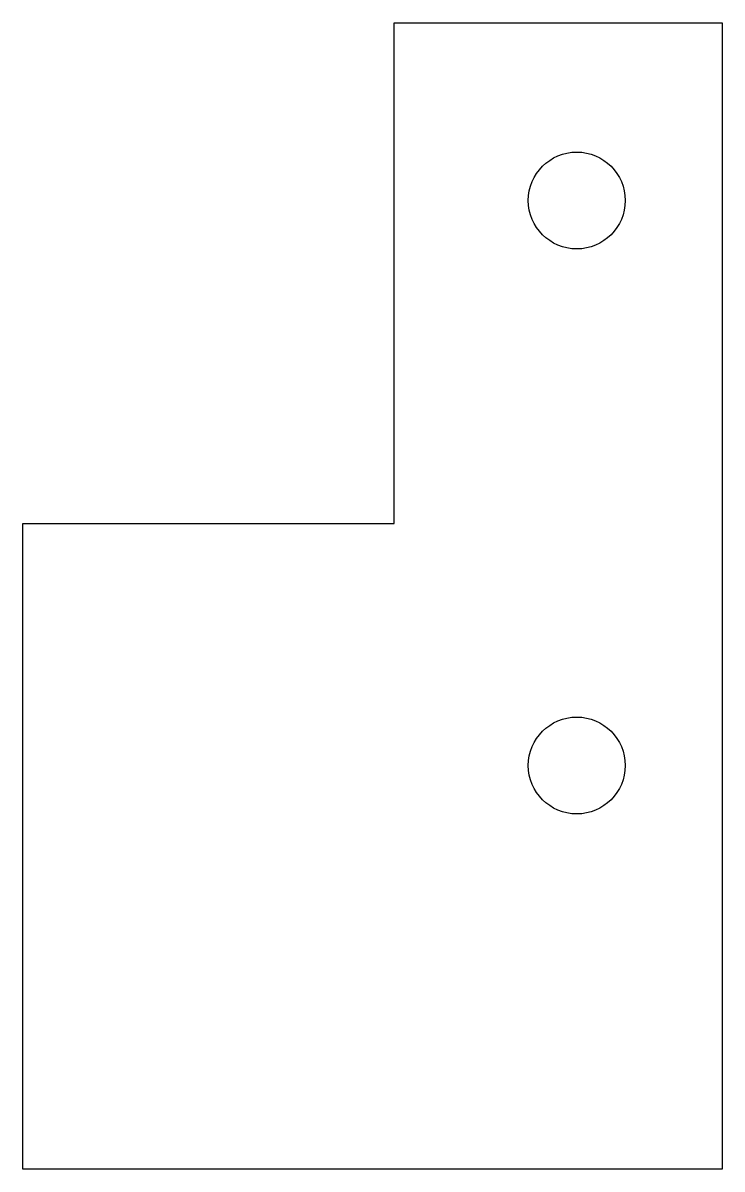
# Model space of a CAD drawing. Header units: millimetres. Extents: x 0 to 43.3, y 0 to 71.
import ezdxf

# ---------------------------------------------------------------- set-up
doc = ezdxf.new("R2010")
doc.units = ezdxf.units.MM
doc.layers.add('FINISHED_BASE_OUTLINE', color=7, linetype='Continuous')
doc.layers.add('NOMINAL_M6_MAJOR_REFERENCE_NOT_TAP_DRILL', color=1, linetype='Continuous')

msp = doc.modelspace()

# ---------------------------------------------------------------- linework, layer by layer
at = {"layer": 'FINISHED_BASE_OUTLINE'}
msp.add_lwpolyline([(43.3, 0), (0, 0), (0, 40), (23, 40), (23, 71), (43.3, 71)], close=True, dxfattribs=at)
at = {"layer": 'NOMINAL_M6_MAJOR_REFERENCE_NOT_TAP_DRILL'}
for centre in [(34.3, 60), (34.3, 25)]:
    msp.add_circle(centre, 3, dxfattribs=at)

doc.saveas('drawing.dxf')
